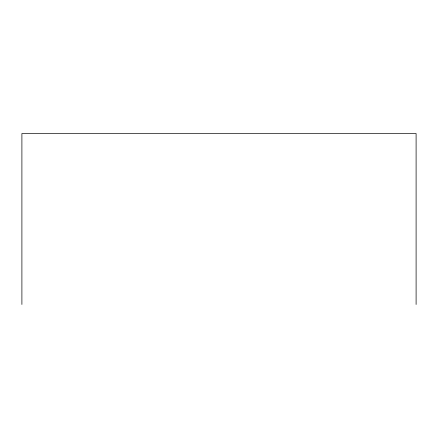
<?xml version="1.0" encoding="UTF-8"?>
<svg xmlns="http://www.w3.org/2000/svg" width="438" height="438" viewBox="0 0 438 438"><rect width="100%" height="100%" fill="white"/><g stroke="black" fill="none" stroke-linecap="round" stroke-linejoin="round"><path stroke-width="0.66" d="M416.1 304.47L416.1 133.53L21.9 133.53L21.9 304.47"/></g></svg>
